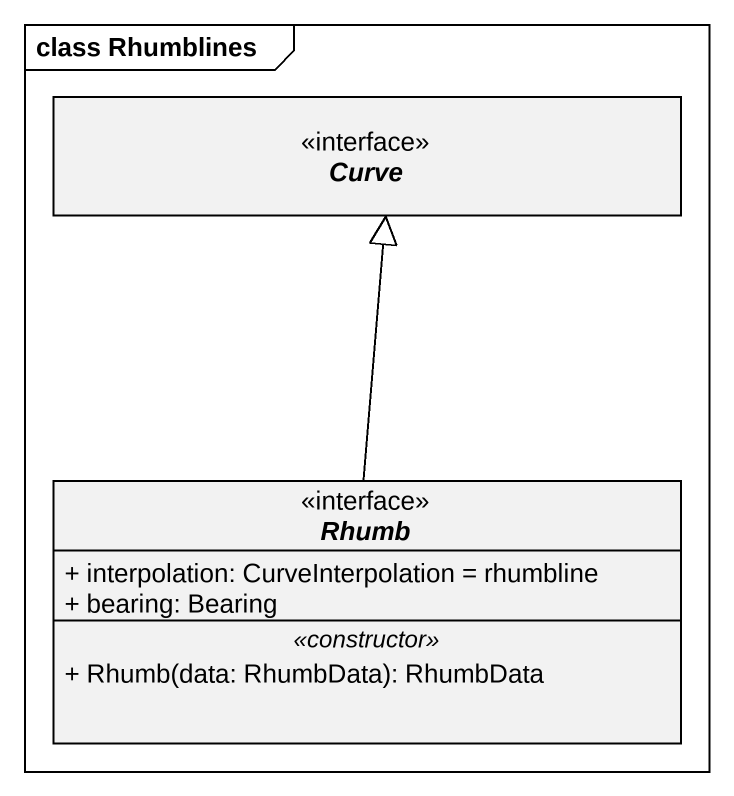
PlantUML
@startuml
mainframe class Rhumblines
hide circle
hide empty members
skinparam classAttributeIconSize 0
interface Curve
interface Rhumb {
  + interpolation: CurveInterpolation = rhumbline
  + bearing: Bearing
  .. <<constructor>> ..
  + Rhumb(data: RhumbData): RhumbData
}
Rhumb -up-|> Curve
@enduml
